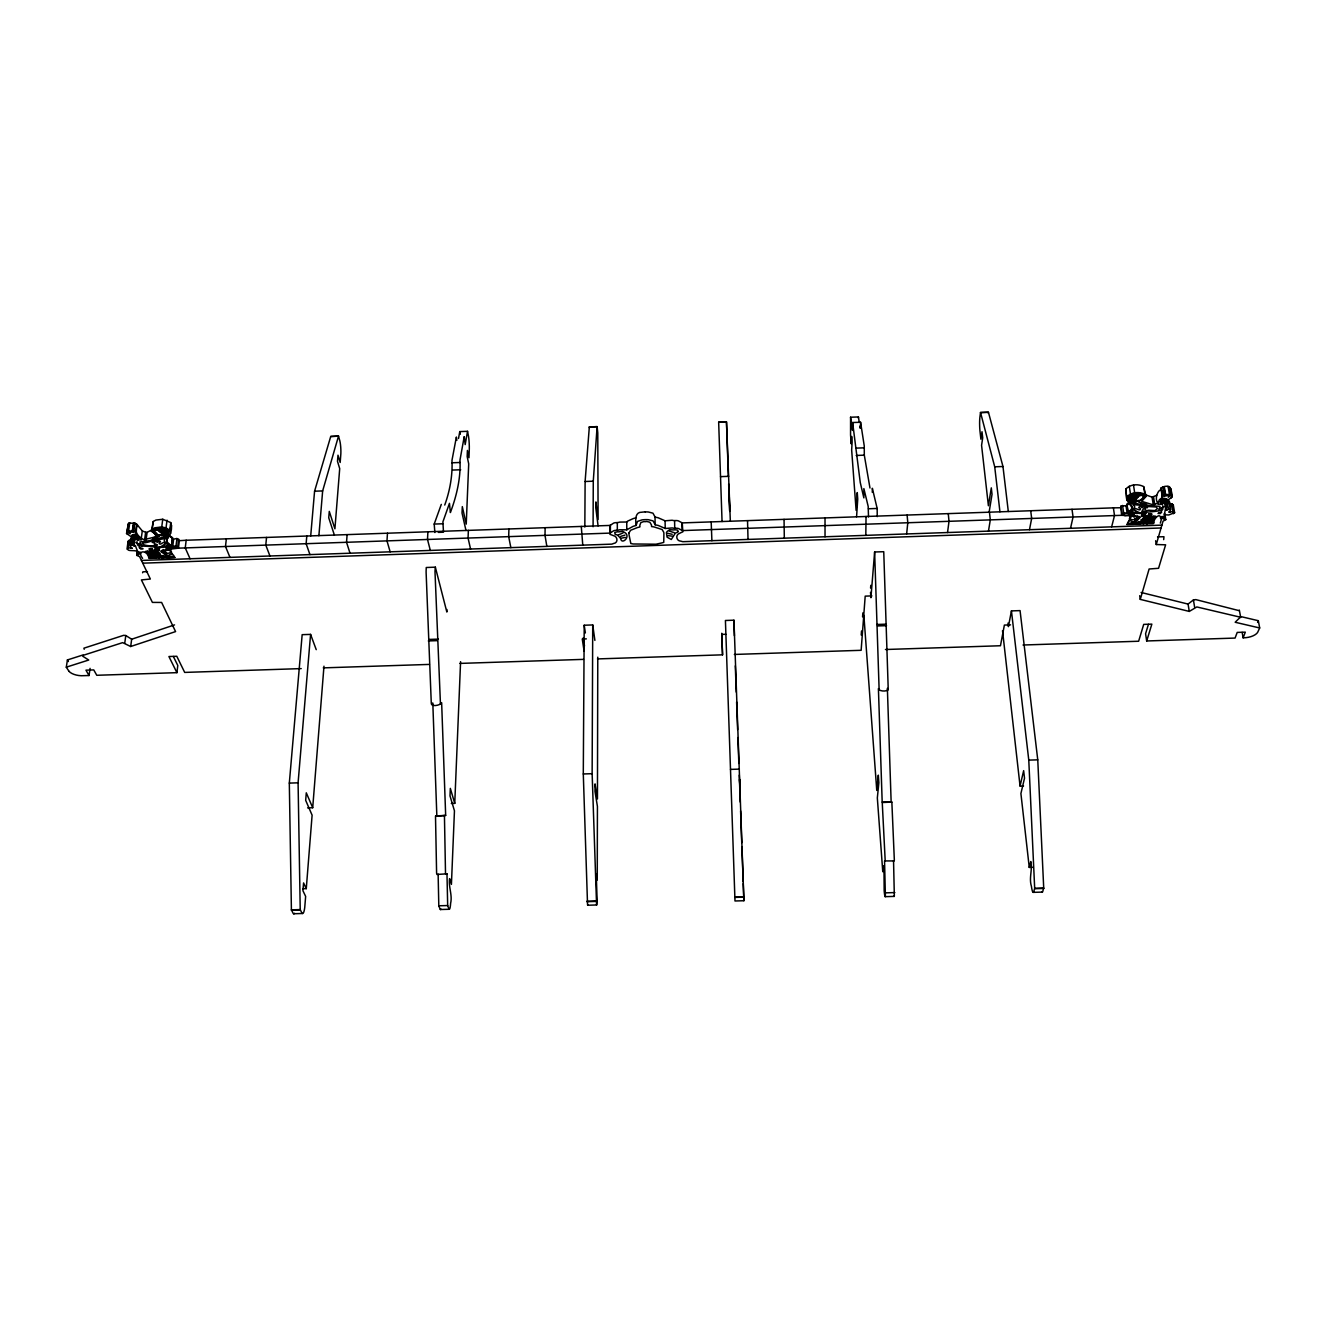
<?xml version="1.0" encoding="UTF-8"?>
<svg xmlns="http://www.w3.org/2000/svg" width="1326" height="1326" viewBox="0 0 1326 1326"><rect width="100%" height="100%" fill="white"/><g stroke="black" fill="none" stroke-linecap="round" stroke-linejoin="round"><path stroke-width="1.5" d="M597.777 657.182L597.446 798.998L595.026 783.898L595.009 791.44L597.429 806.457L597.247 880.099L596.252 874.298L597.148 900.818L596.733 904.962L587.716 905.244M596.584 904.995L592.142 773.688L592.722 624.944L584.219 625.226L583.291 773.97L587.551 904.829A12.614 0.862 88.6 0 0 588.031 904.746M593.087 526.754L593.269 481.205L597.114 426.64L589.324 426.922L585.114 481.487L584.832 527.035M868.513 516.941L868.182 506.383L863.872 488.614L863.856 497.896L860.259 482.531L852.618 422.513L860.591 422.281L864.254 445.934L864.303 455.166L869.972 488.001M1242.147 632.386L1243.125 637.823L1245.893 637.673A11.901 5.503 -8.9 0 0 1257.595 632.452L1259.683 627.977L1235.152 622.259L1240.357 617.203L1196.814 606.943L1189.289 611.419L1140.277 599.385L1149.112 569.003L1158.559 568.29L1165.62 544.804L1156.255 544.538L1163.035 521.184L1165.786 519.643L1163.399 519.013L1164.874 514.803L1168.72 514.969L1174.621 512.714L1169.83 511.239L1170.311 508.836L1165.786 510.278L1166.747 506.482C1161.112 503.814 1168.571 499.488 1171.322 497.747C1172.88 487.918 1168.687 483.509 1161.079 487.951L1162.222 497.648L1159.488 499.62L1157.946 503.035L1153.288 504.858L1141.686 501.361L1146.112 496.405L1143.658 486.592C1138.073 483.642 1130.365 484.222 1125.907 488.929L1126.768 499.885L1132.271 507.957L1127.929 513.278L1123.702 513.145L1121.564 515.317L1131.642 515.864A9.514 4.923 -8.6 0 1 1132.271 516.129L1132.835 515.797A8.254 4.293 -8.7 0 0 1133.614 515.366L1134.376 514.372L1124.896 515.599M860.458 428.049L860.557 422.215M581.285 526.439L582.777 545.168M784.312 538.207L784.047 519.361M1032.805 867.32L1029.258 867.419L1030.799 861.519C1032.689 869.906 1028.777 877.878 1031.413 886.315A12.713 1.757 86.9 0 0 1033.7 891.917L1034.678 888.304L1028.777 760.113L1011.44 610.905L1020.059 610.606L1037.761 759.848L1043.711 888.039L1042.7 891.652A12.713 1.807 86.8 0 1 1041.689 891.636M545.135 527.698L545.003 535.372L546.859 546.411M83.008 654.961L67.411 659.95L66.3 667.276L69.101 671.404M67.411 659.95L68.405 661.575M508.919 528.975L508.687 536.632L510.858 547.671M138.948 544.605L138.948 544.373A4.658 2.37 7.6 0 0 138.832 544.008M870.519 592.374L870.917 597.711L874.63 551.981L883.746 551.715L888.205 688.642C888.635 692.006 878.724 691.658 878.409 688.608L882.188 802.081L891.851 802.081L894.321 859.679L894.238 860.939L884.558 860.922L885.387 896.26A12.282 0.862 87.5 0 1 884.177 890.774L884.028 873.701L883.447 865.861L882.768 871.712L877.331 797.92L878.873 782.688L878.309 775.146L876.768 790.445L863.856 615.264M446.945 609.496L446.845 612.048L435.342 567.163L426.259 567.511L426.11 571.175A10.144 1.425 88 0 0 426.143 573.313A9.166 1.293 88 0 0 426.21 574.838L431.248 702.366C430.287 707.471 440.249 705.581 441.641 702.714L445.669 815.391L435.508 816.368L436.602 873.188L436.9 874.447L446.978 873.834L447.674 905.542L448.901 908.89A12.199 1.624 89.2 0 0 450.625 903.354C452.58 894.801 448.354 887.077 449.58 878.624L451.42 884.376L454.453 810.832L450.011 795.898L450.326 788.373L454.752 803.374L451.337 803.473M454.752 803.374L460.586 661.674M468.376 530.383L468.061 538.041L470.564 549.063M825.037 536.798L825.021 517.936M1127.962 523.555L1135.305 522.129L1137.923 516.361M1151.316 517.77L1149.692 517.471M165.137 543.096L164.209 540.577L168.236 533.102A15 7.707 7.5 0 0 166.827 530.665L163.728 528.643L162.352 529.439A1.939 1.011 7.4 0 0 162.534 529.72L162.601 529.787M893.542 860.657L894.337 896.011A12.282 0.912 87.4 0 1 893.84 895.912M167.54 550.174L166.628 550.522A5.188 2.652 7.2 0 1 166.098 550.505L163.711 549.743A1.956 0.994 7.2 0 0 162.949 550.373L166.43 555.727L173.822 556.572M859.115 421.419L858.436 416.944L850.579 417.226L850.563 435.011L851.209 443.845L851.64 436.436L852.104 442.586L851.657 449.978L856.115 510.361L857.259 492.576L857.74 499.007L856.579 516.742M152.341 548.467L151.711 549.627A12.696 6.481 7.4 0 1 151.147 549.594L148.893 548.947L150.335 549.113A5.387 2.735 7.3 0 1 150.103 548.533L152.042 548.516M427.9 531.792L427.502 539.467L430.337 550.456M858.37 418.071L858.436 416.944M1163.267 503.068L1160.3 502.687M387.474 533.218L386.977 540.875L390.159 551.848M645.281 511.919L644.768 511.935A17.089 9.332 -0.6 0 0 641.867 512.201C634.474 511.853 635.684 520.985 636.016 525.494A83.936 44.305 -1.1 0 0 633.132 526.339L626.784 529.82L619.723 529.77A67.178 35.553 -0.7 0 0 618.181 530.185L615.662 530.35A4.011 2.171 -0.1 0 0 613.524 530.848L610.109 533.102L178.43 548.152L175.977 546.163L171.949 546.577L166.811 541.671L166.96 539.317C170.921 534.875 172.662 528.245 170.739 522.577L162.75 519.262L155.904 520.057L153.252 521.516L151.413 531.312C162.518 538.19 149.49 537.08 144.584 539.964C138.782 537.527 133.329 531.941 137.456 525.079L135.02 523.157L128.705 523.223L126.567 533.5L135.318 539.616L133.429 542.566L135.037 546.213C128.274 542.715 133.014 548.533 128.075 548.019C125.34 553.257 140.059 547.555 138.882 554.566L136.711 555.362L139.628 556.671L150.352 579.031L141.401 579.926L152.407 602.402L161.623 602.452L175.579 631.59L130.677 646.508L122.655 642.629L83.505 655.226L82.742 656.237L88.709 660.033L66.3 667.177M865.812 535.372L866.044 516.494M861.204 635.021L861.519 630.994M862.563 616.905L862.861 612.877M347.114 534.627L346.534 542.284L350.031 553.24M302.792 888.735L306.273 888.635L312.107 815.175L305.676 800.34L306.289 792.815L312.704 807.733L307.615 807.882M312.704 807.733L323.975 666.199M870.569 588.098L870.801 585.313M306.273 888.635L303.571 882.917L302.941 890.724L305.643 896.409L304.748 907.398A12.564 2.519 89.8 0 1 301.93 913.084L300.223 909.586L298.085 782.821L310.582 634.392L302.162 634.673L289.317 783.102L291.405 909.835L293.145 913.349A12.564 2.569 89.8 0 0 294.571 913.249M318.886 535.704L322.649 490.918L338.511 436.155L339.821 440.796A10.973 1.972 87.3 0 1 340.848 453.79L340.185 462.476L337.981 455.199L337.484 461.332L339.705 468.592L334.914 528.792L329.279 511.388L328.749 517.803L334.401 535.14M310.698 535.986L314.577 491.2L330.721 436.486L338.511 436.155L330.721 436.486M306.803 536.035L306.124 543.677L309.952 554.616M1129.686 515.599L1129.702 517.024A32.155 16.691 -8.2 0 1 1129.901 517.637L1129.934 517.737A17.47 9 -8.9 0 0 1129.437 518.582L1129.47 520.24A56.753 28.857 -9.2 0 0 1128.625 521.267L1128.31 521.682A9.033 4.658 -8.7 0 0 1127.697 522.775L1127.531 523.206A59.106 30.133 -9.4 0 0 1127.233 524.218L1127.233 524.218A13.708 7.094 -8.7 0 0 1127.962 524.284L1153.288 523.637M266.543 537.428L265.78 545.085L269.94 556.008M906.636 533.964L907.796 522.742L907.117 515.068M1126.768 499.885L1125.907 488.929M226.348 538.837L225.486 546.494L229.978 557.384M131.954 540.014C130.478 539.566 126.185 541.141 129.351 542.45M69.101 671.404A11.636 5.304 7.1 0 0 81.201 675.73L89.024 675.531L85.958 670.16L93.748 669.912L96.781 675.282L176.922 672.663L177.8 665.486L173.358 656.486M636.066 517.77L635.95 517.803A83.753 44.454 -1.1 0 0 633.082 518.648L627.695 521.101A12.597 6.862 -0.5 0 0 626.833 522.013L619.69 522.096A67.029 35.686 -0.7 0 0 618.165 522.51L615.645 522.676A3.995 2.171 -0.1 0 0 613.507 523.173L610.109 525.428L186.187 540.246L185.242 547.887L190.066 558.776M1129.686 502.057L1126.934 504.261L1127.929 513.278M435.342 567.163L435.011 570.876A10.144 1.376 88 0 0 435.044 573.014A9.166 1.243 88 0 0 435.11 574.523L440.464 704.255M175.977 546.163L176.955 538.505L179.391 540.494L178.43 548.152L168.833 549.345A9.365 4.774 7 0 0 168.286 549.66L167.673 549.378A8.122 4.16 7.1 0 1 166.861 548.997L165.932 548.086L170.673 547.92A4.74 2.42 7.2 0 0 171.187 547.456L171.319 547.257A19.21 9.779 7.4 0 0 171.17 546.776L170.955 546.362A2.304 1.177 7.1 0 0 170.341 545.931L167.192 547.389L168.7 548.284M177.684 546.776L178.645 539.118M171.518 545.301L172.496 537.643L169.463 535.671M171.949 546.577L172.496 537.643M172.695 546.776L173.656 539.118L176.955 538.505M1144.272 505.521C1143.924 505.935 1134.857 506.88 1140.509 508.488C1140.675 512.748 1134.244 505.587 1133.829 510.261C1134.807 509.582 1134.161 510.278 1139.482 512.665A9.116 4.74 -9 0 0 1140.708 512.781L1140.028 512.996A11.934 6.216 -8.9 0 1 1136.68 513.477L1128.675 512.3A3.182 1.657 -8.8 0 1 1128.791 511.836C1132.006 509.3 1132.47 513.726 1136.73 511.803M170.64 533.4L169.745 530.301L166.032 527.881L167.026 520.173M166.811 541.671L167.308 537.842M169.745 530.301L170.739 522.577M151.413 531.312L152.225 529.24L154.877 527.781L161.739 526.986L162.75 519.262M947.526 532.555L949.018 521.317L948.256 513.626M146.059 540.08L147.103 532.389L151.645 529.903M152.225 529.24L153.252 521.516M141.252 538.605L142.296 530.93L137.456 525.079M144.584 539.964L145.628 532.29L142.296 530.93M130.677 646.508L131.672 639.231L174.551 624.894M1008.307 511.488L1002.97 466.503L988.45 412.287L980.511 412.535L979.881 417.309A11.089 1.376 88.6 0 0 979.914 430.486L980.892 439.188L982.002 431.729L982.699 437.878L981.572 445.321L988.4 505.753L991.301 487.869L992.03 494.3L989.13 512.134M136.164 533.632L136.777 524.052M133.992 546.03L134.523 542.201M124.793 642.845L125.804 635.535L123.666 635.32L83.903 648.182L84.201 649.276M136.711 555.362L137.241 551.55M137.092 554.931L137.606 551.119M126.998 549.179L128.108 541.223M127.81 548.086L128.887 540.444M128.075 548.019L129.384 540.345M129.981 546.014L131.705 537.428L133.263 537.544L132.202 545.201M130.628 545.085L131.506 537.444M127.246 531.361L132.385 530.798L133.462 523.09M132.385 530.798L133.909 522.974M135.7 531.759L133.943 530.864L135.02 523.157M133.429 542.566L134.224 536.815M126.567 533.5L128.324 523.654M127.462 532.207L128.705 523.223M127.462 534.361L128.009 530.516M128.655 530.483L129.749 522.775M988.268 413.231L988.4 412.253L980.511 412.535M1169.698 486.957L1170.908 495.576L1172.068 496.836L1171.322 497.747M89.024 675.531L90.085 668.354M150.269 552.611L151.761 552.146M161.01 530.947L161.026 530.881A1.939 0.994 7.4 0 1 161.159 530.632L162.634 530.334A2.254 1.16 7.4 0 1 163.313 530.499M988.467 531.129L990.307 519.875L989.445 512.184M162.65 530.185L162.667 530.118A1.939 0.994 7.4 0 1 162.8 529.87L164.275 529.555A2.254 1.16 7.4 0 1 164.954 529.737M458.514 438.492L459.774 431.596L467.531 431.315L465.177 444.591L464.266 436.801M464.199 436.751L459.989 460.039C460.884 477.89 456.674 495.775 450.376 512.549L449.464 503.333L442.901 521.847L443.481 532.207L438.326 532.389M456.84 440.365L456.376 437.033L451.984 460.337C452.663 475.454 449.912 490.719 444.74 505.057M1011.44 610.905L1008.406 626.634L1007.992 623.104M1029.473 529.72L1031.661 518.433L1030.7 510.742M444.442 815.705L445.503 872.922L445.751 874.165L446.978 873.834M1157.946 503.035C1152.46 497.515 1163.184 480.327 1162.222 497.648M1133.117 516.593L1136.962 515.897A1.989 1.028 -8.8 0 1 1137.89 516.46L1135.586 519.079A6.912 3.564 -8.8 0 0 1135.023 519.958L1134.89 520.554A6.365 3.298 -8.6 0 1 1134.725 521.168L1134.012 521.93A11.254 5.834 -8.6 0 1 1133.531 522.162L1130.498 520.72A14.669 7.542 -8.5 0 0 1129.288 520.737M162.286 557.649L164.126 557.566L161.822 557.716M1153.819 523.356C1152.924 519.079 1160.582 511.687 1160.648 518.466M1138.354 496.355A2.055 1.077 -9 0 0 1138.885 496.255L1140.36 494.598M1070.53 528.295L1073.065 516.991L1072.005 509.3M1023.539 785.937L1020.059 786.036L1023.655 770.655L1024.517 778.213L1020.904 793.528L1029.258 867.419M163.214 545.732C167.64 547.307 167.391 542.947 170.855 545.235A3.133 1.608 7.2 0 1 171.037 545.666L163.546 547.356A11.735 6.017 7.3 0 1 160.247 547.124L159.568 546.942A8.967 4.591 7.4 0 0 160.728 546.76C165.435 543.71 164.689 544.157 166.065 543.875C163.562 539.4 160.048 547.141 158.987 542.748C164.059 540.875 155.374 540.461 154.827 540.096M162.916 550.141L165.634 552.776A6.796 3.448 7.2 0 1 166.314 553.588L166.562 554.169A6.265 3.182 7 0 0 166.827 554.749L167.656 555.445A11.072 5.652 7 0 0 168.153 555.644L170.805 554.036A14.42 7.293 6.9 0 1 171.966 553.97M150.319 553.539A1.74 0.878 7.3 0 1 150.683 553.34L152.424 552.528M1111.636 526.87L1114.52 515.549L1113.376 507.858L682.26 522.908L678.448 520.903A3.995 2.171 -1.2 0 0 676.243 520.554L673.691 520.571A67.029 35.686 -0.7 0 0 672.1 520.256L665.088 520.803L658.144 517.77A83.687 44.388 -0.3 0 0 655.127 517.123L652.956 513.179L648.232 511.969A17.089 9.332 -0.6 0 0 645.281 511.919M1124.962 515.466L1122.757 514.786M1162.885 508.919L1162.869 508.985A7.376 3.812 -9.1 0 1 1162.338 509.963C1155.626 511.952 1148.366 511.77 1141.487 512.764M852.601 422.497L852.502 430.436L850.579 417.226M1139.614 513.179A10.492 5.437 -9 0 0 1139.73 513.593L1141.935 513.046M1131.708 510.593L1131.89 510.46A6.58 3.431 -8.7 0 0 1133.266 509.085C1130.548 502.421 1122.094 493.885 1137.26 493.305A12.912 6.763 -8.9 0 1 1141.354 493.786C1152.891 499.587 1128.012 501.029 1145.697 503.913A7.84 4.077 -9.2 0 0 1147.404 505.09L1148.183 505.355A8.801 4.591 -9.2 0 0 1150.835 505.786L1160.035 506.317L1158.576 510.444M1159.67 508.803L1163.151 506.996A2.818 1.459 -9.2 0 0 1163.018 506.615L1162.902 506.433A4.044 2.088 -9.3 0 1 1162.836 505.952M1160.316 523.124L1161.642 518.565L1160.598 518.516M1163.681 539.632L1163.963 536.732L1157.565 536.864M879.138 690.067L874.63 551.981M1148.432 624.331L1145.581 633.729L1146.675 640.972L1235.07 638.071L1237.208 632.419L1245.313 632.154L1243.125 637.823M1146.675 640.972L1151.863 624.115L1143.708 624.397L1138.636 641.237L1023.026 645.016M138.882 544.804L138.915 545.516A8.221 4.193 7.5 0 0 139.363 545.898L158.822 546.992M156.485 552.611L157.91 552.461A1.757 0.895 7.3 0 0 157.777 551.997L155.258 550.97A2.122 1.077 7.3 0 1 154.678 550.29C156.567 545.782 163.247 552.428 156.435 550.655A2.702 1.376 7.3 0 1 155.822 550.124L158.739 550.041L157.545 549.975M132.401 536.152L136.197 535.074M133.313 537.047L136.263 536.102A34.642 17.569 7.3 0 1 137.34 535.903L137.49 535.886M1164.51 502.571L1169.035 501.112L1169.035 503.002M141.981 545.881L139.843 541.953L148.562 540.809A8.652 4.442 7.6 0 0 151.048 540.212L151.728 539.897A7.707 3.945 7.6 0 0 153.17 538.638L161.424 534.593A2.155 1.111 7.3 0 1 161.789 534.345L164.126 534.163M1138.089 494.681L1136.051 496.139M1135.089 515.963L1134.658 516.842A5.271 2.735 -8.8 0 1 1134.128 516.891L1133.995 516.891M885.221 861.204L882.221 802.097M160.015 555.279C161.374 549.494 153.567 555.942 158.788 554.003M162.153 529.223A2.254 1.16 7.4 0 0 161.507 529.289L160.778 530.019A1.939 0.994 7.4 0 0 160.96 530.301L161.026 530.367M138.816 553.506L140.125 553.274A2.635 1.326 7.5 0 1 140.523 553.506M1138.272 495.858L1136.332 496.604M1161.841 496.802L1165.106 494.416L1170.991 494.714M1257.595 622.408L1258.357 620.817L1259.683 627.977M1138.106 501.361L1146.642 506.449L1156.139 506.98L1157.499 508.604L1154.863 510.576L1148.681 510.245L1141.769 511.637L1143.426 508.736L1145.598 509.333L1144.819 507.493L1147.52 507.609L1144.736 506.913L1145.83 505.305L1143.808 506.946M174.468 546.445L177.253 547.688M155.838 539.897L163.877 538.82L164.59 537.511M1126.752 505.571L1120.901 506.184L1121.564 515.317L682.426 530.582L678.614 528.577A4.011 2.171 -1.2 0 0 676.393 528.245L673.84 528.245A67.178 35.553 -0.7 0 0 672.249 527.947L665.221 528.477L658.26 525.461A83.87 44.222 -0.3 0 0 655.243 524.814L653.055 520.886L648.331 519.693A17.139 9.299 -0.6 0 0 645.364 519.626L644.85 519.643A17.139 9.299 -0.6 0 0 641.933 519.908L637.458 521.433L636.115 525.461M1161.725 512.018L1160.432 513.51A5.42 2.801 -9.1 0 1 1159.869 513.659A4.558 2.354 -9.1 0 0 1159.521 513.427L1158.029 513.494A10.707 5.503 -9.2 0 1 1158.327 513.162L1161.46 511.902M170.059 528.742L171.618 525.693M1150.703 517.14L1149.675 516.858M1146.907 523.869L1147.985 523.041A1.89 0.978 -8.9 0 1 1148.614 522.925L1148.78 522.908M1143.277 513.377L1141.802 514.587A3.879 2.006 -8.9 0 0 1141.636 515.068L1141.454 516.477L1144.62 516.278A2.735 1.409 -8.9 0 0 1145.15 515.715C1141.305 513.427 1143.194 517.488 1143.36 515.681M1168.223 497.283C1173.295 494.416 1162.803 496.222 1164.245 496.454M133.246 536.831L133.727 536.417A5.254 2.685 7.7 0 1 134.556 536.118L137.34 535.903M1239.263 610.689L1195.803 599.601L1193.417 599.932L1188.063 604.076L1141.106 592.473M164.374 537.925C159.866 536.002 151.081 543.014 142.479 542.947L142.678 544.008C145.959 547.157 164.954 545.666 154.247 543.909M137.954 552.246L140.224 552.08M138.269 552.909L140.556 552.743M1138.272 519.494L1136.73 520.869A3.166 1.641 -8.8 0 1 1136.1 520.737M1143.493 523.654L1144.172 523.206A2.47 1.276 -8.8 0 1 1145.001 522.974L1146.857 523.389M135.998 542.251L136.793 543.561L140.622 544.356M160.595 532.737L162.153 532.174M162.684 532.041L164.971 531.776M1142.266 523.024L1136.73 523.405A16.244 8.304 -8.6 0 0 1135.305 523.538L1132.918 523.356A7.21 3.713 -8.8 0 1 1132.238 523.057L1132.189 523.024M626.75 522.146L626.784 529.82M147.335 552.942L149.258 552.876M1132.271 501.427L1132.669 501.079A2.072 1.094 -8.9 0 1 1133.432 500.764L1134.376 500.814A1.989 1.044 -8.9 0 1 1134.741 501.013M1161.344 517.273L1163.714 517.289M1161.543 516.576L1163.93 516.593M1172.963 505.504L1172.283 503.963L1169.051 503.764M163.927 534.577L165.535 534.245A2.536 1.309 7.3 0 1 166.347 534.444L166.446 534.477M431.63 704.504L432.458 703.46M1134.327 495.642L1134.393 495.576A1.972 1.044 -8.9 0 0 1134.526 495.278L1132.951 494.581L1130.166 496.852A15.249 7.973 -9.1 0 0 1129.172 499.405L1134.725 506.665L1134.26 509.283M158.391 547.986L160.645 547.688A10.31 5.254 7.4 0 0 160.695 547.257M1170.029 490.007L1170.775 489.079L1169.615 487.819M160.512 534.809L161.341 534.826M151.313 556.87L152.142 556.406A3.928 1.989 7.2 0 1 152.822 556.356A4.409 2.221 7.2 0 1 153.584 556.356L166.662 557.086M150.634 557.401L151.429 556.97A3.133 1.575 7.2 0 1 152.689 556.821L154.496 556.39M1131.244 514.836L1129.487 514.538A4.807 2.503 -8.8 0 1 1128.857 514.107L1130.78 514.306L1131.26 513.112M163.976 530.417L164.043 530.35A2.155 1.111 7.3 0 1 164.341 530.118L166.065 530.234M162.916 530.947L162.982 530.897A1.939 0.994 7.3 0 1 163.28 530.698L164.954 530.682A2.254 1.16 7.4 0 1 165.518 530.947M1156.388 516.858L1149.708 519.759L1137.94 522.046M1162.073 504.576C1164.874 504.427 1155.742 503.88 1158.294 504.195M159.037 530.715L159.385 531.56M1141.255 523.223L1142.051 522.842A2.569 1.326 -8.8 0 1 1142.697 522.726L1144.686 522.941M168.7 546.644L169.38 547.787L171.187 547.456M165.253 531.958L167.291 531.577M1129.42 500.399L1129.885 500.101A1.707 0.895 -8.9 0 1 1130.68 499.885L1131.807 500.084A4.077 2.138 -8.8 0 1 1132.288 500.35L1133.879 500.582M1141.537 515.151L1144.471 514.422L1146.36 515.797A2.155 1.111 -8.9 0 1 1145.896 516.527L1143.874 517.223M171.767 538.24L172.015 538.008A3.116 1.608 7.2 0 0 171.833 537.577L170.441 536.897M1127.1 496.686C1131.575 491.996 1139.283 491.432 1144.885 494.349L1146.112 496.405M1148.648 519.51L1149.99 519.195A2.917 1.492 -8.9 0 1 1150.554 519.311M152.076 557.765L153.236 557.434A2.768 1.392 7.2 0 1 153.866 557.053L154.098 556.986A1.774 0.895 7.2 0 1 155.059 556.903L156.451 557.119M157.562 557.152L159.435 556.804A2.519 1.276 7.2 0 1 160.081 556.887L160.91 557.202M155.556 557.732L157.264 557.218A2.437 1.227 7.2 0 1 158.109 557.384L158.855 557.782M168.104 533.085L165.617 533.151A5.387 2.768 7.2 0 0 164.971 533.417L164.126 533.698A5.387 2.768 7.3 0 0 163.479 533.98L163.347 534.046M1132.338 503.25L1134.542 502.72A2.635 1.376 -8.9 0 1 1135.089 502.902M1135.437 519.129L1134.625 518.814L1136.597 518.168M169.595 556.406L169.546 556.439A7.094 3.597 7.1 0 1 168.949 556.771L166.695 557.102A15.962 8.055 7 0 0 165.302 557.069L159.916 557.069M154.811 538.969L160.015 535.621M1136.117 496.057A1.972 1.028 -9 0 0 1136.249 495.758L1136.365 495.294A1.972 1.044 -9 0 0 1136.68 495.029L1135.885 494.018L1133.067 494.565M1130.863 496.355L1132.603 496.123A2.188 1.16 -8.9 0 1 1132.968 496.322L1133.813 496.62A1.972 1.028 -8.9 0 1 1134.161 496.802L1134.227 496.852M1129.553 498.791L1132.122 498.659A5.47 2.867 -8.8 0 1 1132.835 498.891L1132.984 498.957M1129.321 499.388L1131.89 499.272A5.47 2.867 -8.8 0 1 1132.586 499.488L1133.515 499.72A5.47 2.867 -8.8 0 1 1134.227 499.952L1134.376 500.018M1131.045 498.51L1133.614 498.394A5.47 2.867 -8.9 0 1 1134.327 498.626L1134.476 498.692M1130.945 499.852L1132.752 499.554M1132.537 499.189L1135.089 499.073A5.47 2.867 -8.9 0 1 1135.802 499.305L1135.951 499.372M1147.554 515.831L1149.112 515.499A4.011 2.072 -8.9 0 1 1149.443 515.764L1150.139 515.615A1.674 0.862 -9 0 1 1150.62 515.665L1150.802 515.698A8.586 4.426 -8.9 0 1 1151.532 515.913M1138.338 519.278L1139.482 518.217A4.707 2.437 -8.7 0 0 1139.167 517.836L1138.388 517.737M159.667 531.825L162.385 531.875A3.497 1.807 7.4 0 1 162.767 532.24L163.181 532.455M135.799 534.511L131.821 535.455A5.619 2.867 7.7 0 1 132.268 535.024L134.523 534.527A12.1 6.166 7.6 0 1 135.6 534.494L135.948 534.494M165.153 552.395L165.767 552.793M137.887 536.665L137.092 536.815A18.962 9.746 7.9 0 1 136.164 536.897A3.398 1.74 7.7 0 1 135.683 537.096L134.572 537.411A5.304 2.702 7.6 0 0 134.125 537.627L134.125 537.627A10.227 5.221 7.6 0 1 134.059 537.395L137.125 536.45A12.862 6.547 7.6 0 1 138.103 536.4L138.202 536.433M153.054 551.5L152.606 552.064A2.818 1.425 7.3 0 0 152.656 552.494L154.048 553.307A11.536 5.884 7.2 0 0 154.811 553.605L154.893 553.622A2.602 1.326 7.3 0 0 155.59 553.754L156.965 553.704M164.209 531.577L164.308 531.511A3.282 1.691 7.3 0 1 164.772 531.312L165.783 531.196A12.962 6.663 7.2 0 1 166.463 531.245L166.612 531.245M154.313 543.875L154.661 542.069L152.142 542.5L154.645 541.505L153.302 539.997L155.54 541.472M163.015 532.754L163.148 532.687A5.387 2.768 7.3 0 1 163.794 532.406L167.756 532.522M161.706 533.516L161.855 533.45A5.387 2.768 7.3 0 1 162.485 533.185L164.971 533.118M164.49 532.919L164.639 532.853A5.387 2.768 7.3 0 1 165.269 532.571L166.28 532.356M1160.664 500.631L1160.764 500.582A13.078 6.779 -9.2 0 1 1161.775 500.565L1165.106 501.294A10.409 5.403 -9.2 0 1 1165.256 501.543L1165.09 501.543A5.387 2.801 -9.3 0 0 1164.593 501.344L1163.383 501.112A3.464 1.79 -9.4 0 1 1162.919 500.963A19.293 10.094 -9.5 0 1 1161.874 500.93L1160.946 500.797M1151.15 518.449L1152.808 518.466A2.884 1.492 -8.9 0 1 1152.874 518.731M152.175 550.688L151.595 550.423A3.945 2.006 7.3 0 1 151.976 550.191L154.512 550.075M164.474 551.947L165.717 552.064M1145.631 494.83L1152.045 497.134L1156.703 495.311M1147.703 521.947L1149.642 522.262A3.182 1.624 -8.9 0 1 1150.951 522.328L1151.846 522.693M1143.824 514.223L1146.244 512.996A3.862 2.006 -9 0 1 1145.598 513.145A2.006 1.044 -8.9 0 1 1145.084 513.195L1142.863 513.692M1131.277 500.681L1131.376 500.631A2.569 1.343 -8.9 0 1 1132.172 500.383L1132.288 500.35M1148.896 517.074L1148.25 516.394M167.026 535.803L166.943 535.77A3.547 1.823 7.3 0 0 165.667 535.538L164.358 535.837A4.011 2.072 7.2 0 0 163.993 536.152M618.43 534.908L623.021 532.969M1162.919 507.908L1164.046 506.35M1141.752 495.294L1140.575 495.592A2.486 1.309 -9.1 0 1 1139.846 495.609M1160.416 502.67L1163.2 503.002M1130.929 502.04L1131.012 502.007A3.613 1.89 -8.9 0 1 1132.288 501.692L1133.68 501.891A4.077 2.138 -8.8 0 1 1134.111 502.173M139.479 547.505L142.694 548.516A10.525 5.321 7.6 0 1 143.059 548.831L141.6 548.865A4.475 2.271 7.4 0 0 141.318 549.113A5.321 2.702 7.5 0 1 140.755 549.014L139.23 547.638M1152.41 518.035L1154.399 517.969M1135.321 523.505L1149.427 521.466A47.355 23.901 -9 0 1 1151.681 520.588L1153.852 519.875L1137.807 522.56A26.288 13.674 -8.8 0 1 1136.481 522.858L1136.481 522.858M1146.493 515.565L1148.051 515.499M1145.83 522.825L1147.222 522.51A1.807 0.928 -8.9 0 1 1148.217 522.527L1148.482 522.577A2.818 1.442 -8.8 0 1 1149.078 522.825M1139.664 495.145L1137.741 495.51M163.628 528.643L160.91 528.278L160.231 529.323A1.939 1.011 7.4 0 0 160.579 529.571L160.678 529.638M1129.222 503.25L1127.614 504.129A3.182 1.657 -8.8 0 0 1127.498 504.593L1127.796 504.792M132.501 536.118L132.617 536.085A33.813 17.387 8.2 0 0 133.677 535.687L135.998 535.107M1132.271 497.83L1134.675 497.93M163.645 553.655L165.004 554.566A3.116 1.591 7.2 0 0 165.418 554.434M1149.128 518.798L1151.034 518.599M1133.2 501.709L1133.365 501.659A5.254 2.735 -8.9 0 1 1133.995 501.443L1136.216 501.46A3.729 1.956 -8.9 0 1 1136.597 501.725M1150.968 522.278L1151.001 522.262A4.409 2.254 -8.9 0 1 1151.631 522.096L1152.095 522.013M620.717 536.367L624.911 535.14M1143.194 505.388L1134.526 504.808L1133.747 503.598M1162.554 499.106L1166.582 499.919M1151.863 516.245L1153.67 516.295A4.906 2.536 -8.9 0 1 1153.869 516.543M1153.869 516.179L1155.659 516.212A4.923 2.536 -9 0 1 1155.874 516.477M1151.167 517.339L1152.974 517.389A4.906 2.536 -8.9 0 1 1153.172 517.637M1153.653 516.925L1155.443 516.958A4.906 2.536 -9 0 1 1155.659 517.223M165.551 534.892L166.579 534.809A2.818 1.459 7.3 0 1 167.341 534.925M617.336 530.433L617.303 522.742M1137.973 497.217L1138.172 496.338M1150.156 521.632L1150.189 521.615A3.332 1.707 -8.9 0 1 1150.918 521.466L1152.576 521.648A3.381 1.74 -8.9 0 1 1152.974 521.914M1129.868 497.814L1132.023 498.046M1136.979 494.813L1137.111 494.764A3 1.575 -9 0 0 1137.625 494.615L1138.056 494.316A1.956 1.028 -9 0 0 1138.106 494.034M1135.238 498.046L1136.946 498.493M435.574 815.971L445.669 815.391M150.12 555.395L150.385 555.329A46.509 23.106 7.3 0 1 152.739 556.025L153.468 556.257M178.48 540.743L186.187 540.246M168.187 534.096L167.689 533.831A1.674 0.862 7.3 0 0 166.877 533.682L165.833 533.947A4.011 2.072 7.2 0 0 165.418 534.229M1134.194 504.079C1137.095 501.676 1138.04 505.736 1144.073 504.361M1146.576 516.195L1148.034 516.328A6.663 3.448 -8.8 0 1 1147.902 516.825M158.407 553.141L158.556 553.108A4.973 2.519 7.3 0 1 157.429 553.257L154.496 552.461L157.23 551.633M1131.575 514.77L1132.951 513.759L1129.437 512.516A2.337 1.21 -8.7 0 0 1128.973 512.897L1128.757 513.427A19.542 10.111 -9 0 0 1128.708 513.825L1129.039 514.09M620.601 538.323C621.463 544.953 629.402 537.975 626.32 533.947A29.056 15.63 0.2 0 0 625.342 532.903L622.739 531.378L618.347 531.875A5.685 3.066 -0.1 0 0 617.236 531.809L614.75 532.472L615.115 534.328A10.16 5.47 0 0 1 617.618 535.157L620.601 538.323L625.292 537.411M1132.752 497.283L1134.758 497.217A4.956 2.602 -8.9 0 1 1135.189 497.399M1134.376 524.267L1137.443 523.737M138.816 537.395L136.081 538.008A23.42 11.901 7.4 0 0 135.037 538.422A6.779 3.464 7.6 0 1 135.285 538.024L138.965 537.378M1160.217 501.642L1163.979 502.024A6.895 3.58 -9.2 0 1 1164.311 502.405A23.818 12.315 -9 0 0 1163.134 502.057L1160.068 501.626M1162.968 498.477L1167.046 499.173A5.718 2.967 -9.3 0 0 1166.499 498.775L1164.079 498.427A12.315 6.381 -9.2 0 0 1162.968 498.477L1162.62 498.493M1133.597 500.184L1136.034 500.2A2.188 1.144 -8.9 0 1 1136.448 500.432L1136.531 500.499M1146.145 516.61L1147.471 517.123A6.497 3.348 -8.9 0 1 1147.139 517.372M1130.498 497.432L1130.647 497.399A13.177 6.879 -8.8 0 1 1131.343 497.316L1132.387 497.366A3.348 1.757 -8.9 0 1 1132.901 497.515L1133.017 497.565M1134.078 516.063L1132.785 516.162M149.424 558.412L173.888 557.334A13.475 6.879 7.1 0 0 174.601 557.285L174.584 557.218A58.029 29.089 7.7 0 0 174.104 556.257L173.888 555.843A8.884 4.508 7.1 0 0 173.093 554.815L172.712 554.434A55.709 27.863 7.6 0 0 171.767 553.539L171.435 551.865A17.172 8.718 7.3 0 0 170.822 551.069L170.822 550.97A31.675 16.194 6.6 0 1 170.905 550.356L170.739 549.146M1139.051 517.77L1139.548 517.67A1.856 0.961 -8.8 0 0 1140.294 517.322L1139.531 516.576A5.453 2.818 -8.8 0 0 1138.454 516.676L1138.255 516.692M167.789 549.726L165.634 549.61M150.932 553.274L152.556 553.406M1161.294 500.018L1164.361 500.051A5.337 2.785 -9.3 0 1 1165.256 500.3L1165.836 500.664M162.7 551.649L161.557 551.666A1.823 0.928 7.2 0 1 160.778 551.367L161.374 550.588A5.354 2.718 7.2 0 1 162.435 550.605L162.617 550.605M1135.885 494.018L1140.708 494.515L1143.045 496.09L1142.68 498.195L1140.211 500.217A2.437 1.276 -9 0 1 1139.68 500.366L1138.935 500.466A9.663 5.072 -9.1 0 1 1137.874 500.449M1141.885 521.251L1140.94 519.908L1143.078 518.947A5.055 2.619 -8.9 0 0 1144.089 518.996L1146.078 519.361A2.652 1.359 -8.9 0 0 1146.758 519.195L1146.857 519.162A11.735 6.083 -8.9 0 0 1147.57 518.814L1148.846 517.886A2.867 1.475 -8.9 0 0 1148.83 517.438L1148.25 516.908M1139.001 500.979L1136.597 500.88L1137.443 500.582M177.021 547.721L169.032 548.334M1149.112 517.902L1150.869 518.35M1133.15 496.504L1132.106 496.736A2.287 1.21 -8.9 0 0 1131.559 497.051M138.816 538.422L136.213 538.936L138.932 538.422M722.057 521.532L718.659 422.165L726.482 421.883L730.344 521.251M718.675 422.215L726.482 421.933L728.372 475.852M451.884 462.791L459.907 462.492M856.231 448.122L864.353 447.823M452.68 470.05L460.686 469.769M856.198 455.464L864.303 455.166M314.577 491.2L322.649 490.918M585.114 481.487L593.269 481.205M720.515 476.631L728.703 476.349M980.56 412.585L994.715 466.802L1002.97 466.503M441.293 504.394L434.199 524.068L442.801 523.77M868.431 508.77L877.166 508.455L872.342 488.283L872.293 492.327M168.203 557.749L175.082 557.517M1126.785 524.549L1133.879 524.3M141.434 560.45L611.783 544.141A30.697 16.641 0.3 0 0 613.507 543.511C618.513 543.047 617.8 536.201 613.258 535.588A23.619 12.647 0.2 0 0 610.955 534.71L609.96 534.395L609.811 525.444M1161.891 525.129L682.807 541.688A30.747 16.691 -1.5 0 1 680.951 541.174C676.243 541.223 675.067 534.511 679.757 533.267A23.653 12.696 -1.5 0 1 681.879 532.24L682.807 531.859L682.26 522.908M142.744 563.169L1161.062 527.98M147.468 571.639L142.926 571.821L142.595 572.782M871.928 595.904L865.198 596.136L861.138 650.304L734.355 654.447M733.958 620.203L725.421 620.485L734.985 900.984L743.903 900.735L733.958 620.203L734.389 635.751M429.525 639.414L438.392 639.115M876.801 624.48L885.785 624.181M428.298 640.939L437.199 640.64M877.497 625.955L886.53 625.657M586.324 638.883L582.263 639.016L584.12 651.199M725.836 634.276L721.758 634.408L722.554 654.829L597.446 658.923M1010.545 624.861L1004.379 625.076L1000.467 645.745L885.453 649.508M1113.376 507.858L1121 507.759M139.429 546.014L138.269 545.666A7.243 3.696 7.5 0 1 137.639 544.837L137.589 544.754M301.201 668.602L184.695 672.415L176.789 656.271L168.916 656.519L176.922 672.663M323.262 667.873L429.425 664.409M459.907 663.414L583.473 659.37M289.317 783.102L298.085 782.821M583.291 773.97L592.142 773.688M730.493 769.395L739.394 769.113M1028.777 760.113L1037.761 759.848M882.884 802.512L891.851 802.081M291.405 909.835L300.223 909.586M586.888 901.282L595.788 901.017M734.853 896.989L743.803 896.724M1034.678 888.304L1043.711 888.039M438.127 874.099L438.807 905.791L447.674 905.542M885.851 892.846L894.851 892.58M291.438 910.249L300.256 910.001M586.904 901.697L595.805 901.431M734.869 897.404L743.82 897.138M1034.678 888.718L1043.711 888.453M293.643 913.747L302.411 913.498M440.398 909.52L449.216 909.271M885.238 896.658L894.188 896.393M1033.385 892.348L1042.385 892.1M151.678 551.55L150.733 551.898M164.838 533.5L166.612 533.649M1142.813 519.03L1146.957 517.985L1143.493 517.753A1.79 0.928 -8.9 0 0 1143.443 518.217L1144.935 518.284M153.634 557.401L153.783 557.401A1.856 0.945 7.2 0 1 154.429 557.467L155.606 558.213M159.302 529.87L156.617 529.157M160.844 530.848L158.755 530.102M1166.002 500.946L1162.604 500.151A35.255 18.166 -8.9 0 0 1161.46 500.018M1149.194 522.908L1150.438 523.157M1140.426 523.82L1137.99 523.72L1141.139 523.372A3.63 1.856 -8.8 0 1 1142.15 523.256L1143.261 523.555A2.271 1.16 -8.8 0 1 1143.443 523.803M164.673 557.45L167.722 557.749M160.794 530.218L158.822 529.091M160.827 528.295L156.269 529.107L154.313 530.798L157.777 534.643A2.387 1.227 7.4 0 0 158.308 534.759L159.037 534.792A9.514 4.906 7.5 0 0 160.048 534.71M145.628 532.29L147.103 532.389M155.026 551.069L153.849 551.649A6.381 3.249 7.2 0 0 154.197 551.865M164.424 531.262L162.485 531.345A4.873 2.519 7.3 0 0 162.103 531.544M667.84 535.621L672.68 536.218M1162.67 499.123L1165.189 499.554A34.426 18.034 -9.8 0 0 1166.333 499.869L1166.466 499.902M152.954 551.003L152.473 551.699M163.894 555.826L152.175 554.384L145.23 551.997M165.435 556.522L165.551 556.539A25.857 13.243 7.2 0 1 164.109 556.323L148.214 554.782L150.418 555.329M159.087 535.306C155.291 535.953 150.037 530.002 155.523 528.444A12.696 6.547 7.3 0 1 159.369 527.682C173.623 526.969 167.789 535.853 166.048 542.831A6.464 3.315 7.1 0 0 167.623 544.091L167.822 544.207M154.545 550.704L153.186 551.003A6.564 3.332 7.2 0 0 153.385 551.401M1148.714 513.808L1150.719 513.692A5.47 2.834 -8.9 0 1 1150.587 514.306L1152.079 514.123L1149.857 514.836A12.912 6.696 -9 0 1 1149.277 514.919L1148.432 513.875M132.832 530.682L133.943 530.864M1171.753 503.897L1173.477 513.726M159.916 529.14L159.766 529.107A2.95 1.525 7.4 0 1 159.253 528.991L158.772 528.726A1.923 0.994 7.4 0 1 158.672 528.461M1132.271 501.029L1131.194 501.013A2.867 1.508 -8.9 0 0 1130.448 501.195M152.042 556.224L152.076 556.24A3.265 1.657 7.3 0 0 151.313 556.124L149.755 556.423A3.332 1.674 7.3 0 0 149.424 556.705M161.739 526.986L166.032 527.881M667.79 533.334L672.216 534.279M149.457 551.102L147.75 551.251A4.823 2.453 7.3 0 0 147.584 551.533M147.534 551.168L145.877 551.251A4.823 2.453 7.3 0 0 145.661 551.599M150.335 552.13L148.611 552.279A4.823 2.453 7.3 0 0 148.462 552.544M147.866 551.881L146.158 552.047A4.823 2.453 7.3 0 0 146.009 552.312M1122.94 514.786L1125.31 513.328M151.379 556.92L151.413 556.92A4.343 2.188 7.3 0 0 150.733 556.804L150.286 556.754A4.558 2.304 7.3 0 0 148.744 557.036M1241.252 616.689L1258.324 620.701M164.623 535.588L164.789 535.621A5.171 2.652 7.3 0 0 163.976 535.422L161.838 535.588A3.663 1.89 7.3 0 0 161.523 535.87M655.027 517.09L655.127 524.798M141.12 539.765C143.539 539.334 134.954 540.345 137.572 540.395M159.186 549.329L159.07 549.262A3.812 1.939 7.3 0 0 158.838 548.798L155.424 547.655A1.972 1.011 7.3 0 1 154.927 547.638A3.796 1.939 7.3 0 1 154.396 547.588L156.816 548.583M151.595 550.423L150.385 550.489A8.437 4.276 7.2 0 0 149.739 550.754M155.407 529.936L156.601 530.151A2.453 1.26 7.5 0 0 157.297 530.118M669.265 531.046L674.205 532.671M137.258 543.677L136.976 542.914A2.768 1.409 7.6 0 1 137.026 542.45L137.108 542.168A3.961 2.022 7.7 0 0 137.075 541.787M1142.83 519.842C1143.161 518.731 1141.719 522.311 1144.653 519.411M162.203 557.616L161.059 557.334A3.564 1.807 7.1 0 0 160.065 557.301L159.054 557.666A2.238 1.127 7.1 0 0 158.921 557.914M150.551 553.191L148.96 553.34A2.834 1.442 7.3 0 0 148.943 553.605M1137.741 497.499L1134.957 497.747A3.547 1.856 -9 0 0 1134.625 498.145M163.015 553.141L161.706 552.18A4.624 2.354 7.1 0 1 161.954 551.798M133.909 537.792L135.053 538.373M165.883 537.08L163.678 536.715A2.586 1.326 7.3 0 0 163.181 536.914M134.059 532.654C135.252 532.091 125.174 531.477 130.346 533.698M153.153 554.069L151.794 553.854A2.867 1.442 7.3 0 0 151.28 554.003M125.804 635.535L131.672 639.231M1136.15 495.377L1135.371 495.062A2.304 1.21 -9 0 0 1134.675 495.062M1151.067 522.212L1150.123 521.814A3.995 2.055 -8.9 0 0 1149.41 521.798A4.475 2.304 -8.9 0 0 1148.631 521.847M131.838 539.284L131.042 538.356M165.634 535.29L165.186 534.975A2.039 1.044 7.3 0 0 164.391 534.71L163.479 534.826A1.956 1.011 7.3 0 0 163.181 535.058M888.105 689.802L887.591 688.758M1160.963 489.907L1160.582 489.045M1163.267 517.919L1161.874 517.786A2.685 1.376 -9.1 0 0 1161.51 518.052M1239.329 610.076L1240.722 617.518M142.595 558.395C136.031 549.909 147.816 549.561 148.86 558.163M459.774 431.596L460.321 434.265M467.531 431.315L468.526 436.337A10.658 1.26 87.6 0 1 469.305 448.917L468.973 457.735L467.415 450.442L467.166 456.575L468.708 463.868L466.238 524.101L462.31 506.615L462.028 513.029L465.973 530.466M310.582 634.392L316.234 649.657M1134.343 495.99L1134.36 496.057A1.972 1.028 -8.9 0 0 1134.144 495.742L1132.57 495.559A2.287 1.21 -8.9 0 0 1131.907 495.775M1136.167 496.653L1136.183 496.72A1.972 1.028 -8.9 0 0 1135.968 496.405L1134.393 496.206A2.287 1.21 -9 0 0 1133.747 496.421M438.807 905.791L440.066 909.139A12.199 1.674 89.2 0 0 440.994 909.023M1193.417 599.932L1194.643 607.291M1170.775 489.079L1172.068 496.836M1173.245 504.709L1174.621 512.714M1170.361 488.283L1171.654 496.04M1172.283 503.963L1173.56 511.67M1169.217 486.543L1170.51 494.3M1172.002 503.913L1173.295 511.604M1188.063 604.076L1189.289 611.419M1168.073 486.161L1169.366 493.918M1169.665 502.007L1170.941 509.714M1169.035 501.112L1170.311 508.836M1167.228 501.344L1168.504 509.051M1164.311 486.741L1165.587 494.515M1163.83 486.659L1165.106 494.416M1166.101 502.62L1166.747 506.482M1165.554 502.305L1166.814 510.029M1162.72 486.924L1163.996 494.697M1165.14 506.433L1165.786 510.278M1161.079 487.951L1162.355 495.725M1164.841 513.891L1165.786 519.643M1164.377 513.494L1165.322 519.245M1153.537 496.918L1154.78 504.659M1152.045 497.134L1153.288 504.858M1155.642 540.743L1156.255 544.538M1143.658 486.592L1144.885 494.349M1133.481 485.001L1134.691 492.775M1129.255 486.211L1130.465 493.985M1126.934 504.261L1128.111 511.969M1126.023 505.836L1127.199 513.527M1139.714 595.689L1140.277 599.385M1122.542 505.438L1123.702 513.145M859.845 426.143L860.143 428.165M583.241 637.839L584.484 645.994M1120.901 506.184L1122.078 513.875M584.219 625.226L585.363 632.95M157.363 529.754L158.341 530.682A2.022 1.044 7.4 0 0 158.855 530.748M592.722 624.944L594.893 640.392M598.092 525.875L595.855 508.339L595.888 501.924L598.109 519.51L597.777 432.889L597.114 426.64L589.308 426.972L589.44 427.9M994.715 466.802L999.937 511.786M1002.522 630.679L1020.059 786.036M434.199 524.068L434.878 532.522M743.886 900.702L743.24 883.63M432.806 703.012L436.834 815.656M711.896 540.71L711.184 521.897M747.533 520.637L748.03 539.45M891.138 801.816L887.376 688.31M721.775 633.264L722.554 654.829M739.875 786.981L739.593 779.423L740.256 802.097M728.67 483.973L729.648 510.792M735.3 665.867L736.261 692.139M736.61 701.968L737.621 729.582M737.919 737.554L738.847 763.445M739.278 775.13L739.991 794.639M740.588 810.899L741.748 842.756M741.897 846.734L743.19 881.691M729.3 497.184L729.748 511.438M742.809 869.989L742.941 875.823M681.978 522.892L682.144 530.566M674.586 520.737L674.735 528.428M665.088 520.803L665.221 528.477M877.166 508.455L877.232 516.626M610.391 525.394L610.391 533.069M1131.973 516.262A8.967 4.624 -8.8 0 0 1131.177 516.742L1129.901 518.897L1132.189 519.742A32.885 17.188 -8.9 0 0 1135.056 519.527M1151.034 518.599A1.757 0.912 -8.9 0 1 1151.449 518.781M1164.145 514.886A95.024 49.858 -7.8 0 0 1164.709 513.079L1165.106 510.725A11.669 6.017 -9.4 0 1 1165.173 509.814M1161.46 508.339A4.74 2.453 -9.3 0 0 1161.41 508.703L1161.659 509.864A8.354 4.326 -9.1 0 1 1161.261 510.261M168.584 549.76A8.818 4.475 7.1 0 1 169.43 550.191L171.054 552.213L169.015 553.191A32.338 16.625 7.3 0 1 166.214 553.157M137.423 550.588A93.698 48.449 6.3 0 1 136.561 548.865L135.749 546.594A11.453 5.801 7.8 0 0 135.534 545.715M1152.112 521.98A4.641 2.387 -8.9 0 1 1153.736 522.195M628.972 532.953L628.955 533.5A45.134 24.415 -1.1 0 0 629.038 534.792L630.811 543.511A94.759 52.709 -1 0 0 633.148 543.975L655.989 544.207L661.508 542.997A94.693 52.626 -0.1 0 0 663.746 542.384L663.895 533.582A45.084 24.365 -0.1 0 0 663.746 532.29L662.138 529.522L654.166 526.969A25.227 13.575 -0.6 0 0 651.978 526.621L651.547 526.571A25.36 13.79 -0.3 0 0 651.381 524.798L649.856 522.245L646.906 521.499A4.774 2.602 -0.6 0 0 645.43 521.648L645.182 521.665A4.774 2.602 -0.6 0 0 643.674 521.615L640.889 522.56L639.845 525.195A25.376 13.807 -1 0 0 639.961 526.787L639.58 527.052A25.227 13.575 -0.7 0 0 637.475 527.549L630.612 530.267L628.972 532.953M1141.653 507.278L1142.581 507.46L1141.653 507.278M130.926 547.97L132.318 548.235L130.959 547.936M1168.968 512.051L1170.377 511.952L1169.035 511.952M678.199 531.477L677.669 532.14A10.177 5.486 -1.3 0 0 675.332 533.151L671.304 539.5L667.061 537.163L666.448 532.555A29.089 15.68 -1.5 0 1 667.21 531.444L669.531 529.737L673.989 529.936A5.685 3.083 -1.1 0 1 675.083 529.787L677.288 530.035L678.199 531.477M156.816 541.787L157.678 541.721L156.816 541.787"/></g></svg>
